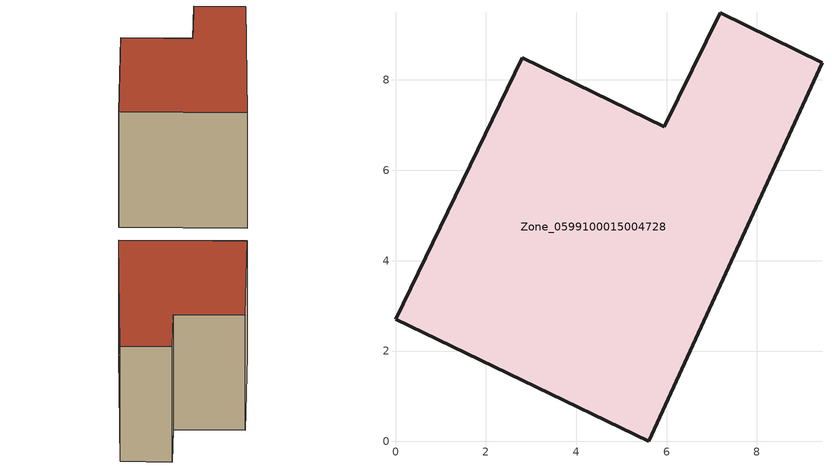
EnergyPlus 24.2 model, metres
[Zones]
Zone_0599100015004728
 floor ground (C_G): 5.61,0 0,2.71 2.8,8.49 5.95,6.97 7.19,9.49 9.44,8.38 z1.11
 wall outside (C_F): 0,2.71 5.61,0 9.44,8.38 7.19,9.49 5.95,6.97 2.8,8.49 0,2.71 z1.11:7.83
 roof outside (C_R): 2.8,8.49 0,2.71 5.61,0 9.44,8.38 7.19,9.49 5.95,6.97 z7.83
[BUILDING]
Pand.0599100015004728: North Axis=0; Terrain=City; Loads Convergence Tolerance Value=0.04; Temperature Convergence Tolerance Value=0.4; Solar Distribution=FullExterior; Maximum Number of Warmup Days=25; Minimum Number of Warmup Days=1
[Site:Location]
Rotterdam.The.Hague.AP_ZH_NLD Design_Conditions: Latitude=51.96; Longitude=4.45; Time Zone=1; Elevation=-4.5
[SITE:GROUNDTEMPERATURE:BUILDINGSURFACE]
18, 18, 18, 18, 18, 18, 18, 18, 18, 18, 18, 18
[MATERIAL] Thermal Absorptance=0.9; Solar Absorptance=0.7; Visible Absorptance=0.7
Name | Roughness | Thickness | Conductivity | Density | Specific Heat
G.TI.1946-1964 | MediumSmooth | 0.15 | 1 | 540 | 1210
F.TI.1946-1964 | Rough | 0.3 | 0.857143 | 1920 | 840
R.TI.1946-1964 | MediumRough | 0.2 | 0.277778 | 1500 | 1000
[CONSTRUCTION]
C_G: G.TI.1946-1964
C_F: F.TI.1946-1964
C_R: R.TI.1946-1964
[ZONE]
Zone_0599100015004728: Type=1; Multiplier=1; Ceiling Height=Autocalculate; Volume=Autocalculate; Floor Area=autocalculate; Part of Total Floor Area=Yes
[ZONEINFILTRATION:DESIGNFLOWRATE]
Infil_Zone_0599100015004728: Zone or ZoneList or Space or SpaceList=Zone_0599100015004728; Schedule=AlwaysOn; Design Flow Rate Calculation Method=Flow/Area; Flow Rate per Floor Area=0.003; Constant Term Coefficient=1; Temperature Term Coefficient=0; Velocity Term Coefficient=0; Velocity Squared Term Coefficient=0
[HVACTEMPLATE:ZONE:IDEALLOADSAIRSYSTEM]
Zone_0599100015004728: Maximum Heating Supply Air Temperature=50; Minimum Cooling Supply Air Temperature=13; Maximum Heating Supply Air Humidity Ratio=0.0156; Minimum Cooling Supply Air Humidity Ratio=0.0077; Heating Limit=NoLimit; Cooling Limit=NoLimit; Dehumidification Control Type=ConstantSensibleHeatRatio; Cooling Sensible Heat Ratio=0.7; Dehumidification Setpoint=60; Humidification Control Type=None; Humidification Setpoint=30; Outdoor Air Method=None; Outdoor Air Flow Rate per Person=0.00944; Outdoor Air Flow Rate per Zone Floor Area=0; Outdoor Air Flow Rate per Zone=0; Demand Controlled Ventilation Type=None; Outdoor Air Economizer Type=NoEconomizer; Heat Recovery Type=None; Sensible Heat Recovery Effectiveness=0.7; Latent Heat Recovery Effectiveness=0.65
[ZONECONTROL:THERMOSTAT]
ThermostatControl_Zone_0599100015004728: Zone or ZoneList=Zone_0599100015004728; Control Type Schedule=DualSetpointControlType; Control 1=Thermostat_Zone_0599100015004728; Temperature Difference Between Cutout And Setpoint=0
[THERMOSTATSETPOINT:DUALSETPOINT]
Thermostat_Zone_0599100015004728: Heating Setpoint Temperature Schedule=HeatingSetpoint_Zone_0599100015004728; Cooling Setpoint Temperature Schedule=CoolingSetpoint_Zone_0599100015004728
[SCHEDULE:COMPACT]
HeatingSetpoint_Zone_0599100015004728: Through: 12/31, For: AllDays, Until: 24:00, 21
CoolingSetpoint_Zone_0599100015004728: Through: 12/31, For: AllDays, Until: 24:00, 24
DualSetpointControlType: Through: 12/31, For: AllDays, Until: 24:00, 4
AlwaysOn: Through: 12/31, For: AllDays, Until: 24:00, 1
